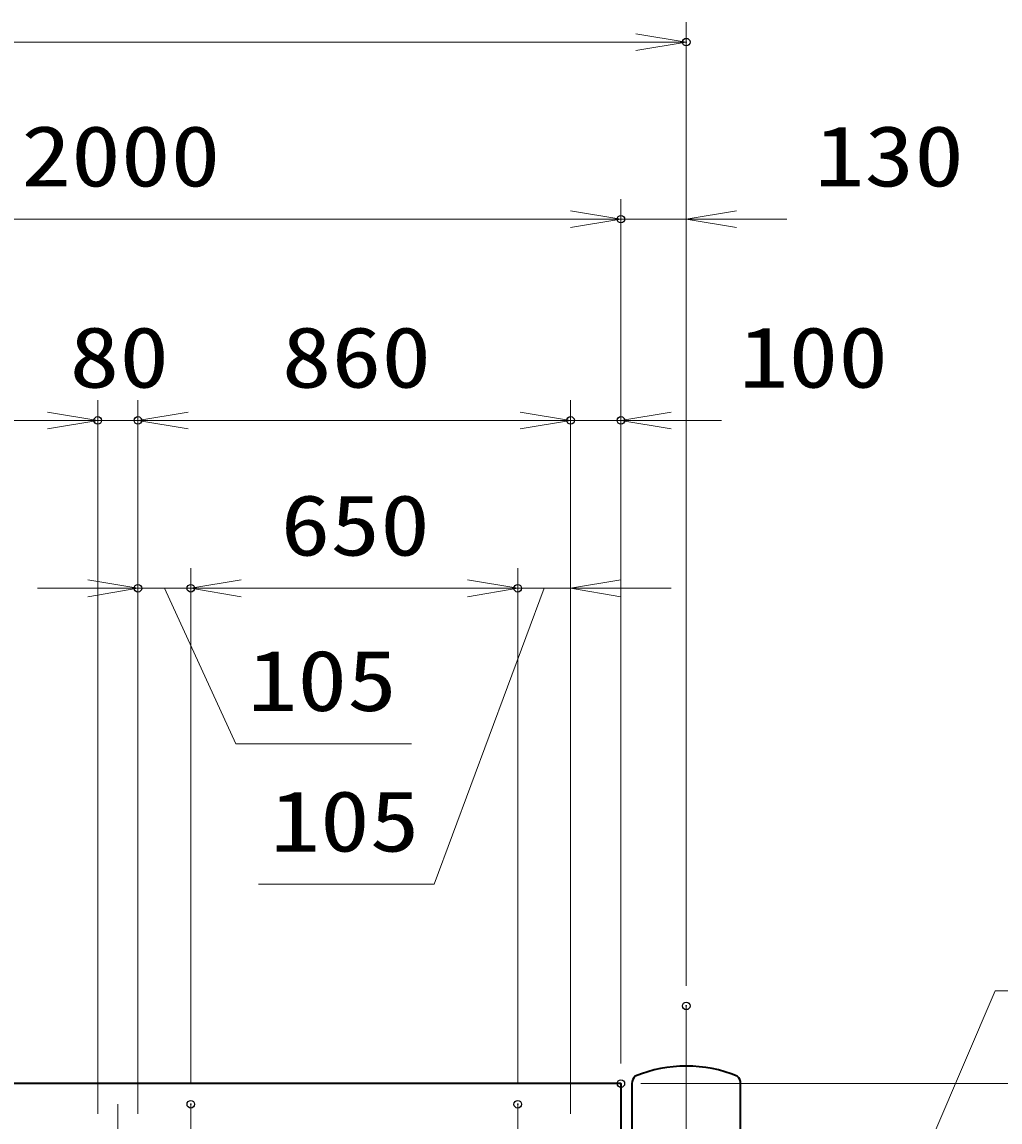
# Model space of a CAD drawing. Units: millimetres at full size. Extents: x -11880 to 11880, y -8400 to 8400.
# Drawn here: x 2555 to 4499, y 579 to 2766 of the extents above; entities that cross this region are included whole.
import ezdxf
from ezdxf.enums import TextEntityAlignment as Align

# ---------------------------------------------------------------- set-up
doc = ezdxf.new("R2010")
doc.units = ezdxf.units.MM
doc.header["$LTSCALE"] = 30
doc.header["$PDMODE"] = 32
doc.header["$PDSIZE"] = 15
doc.linetypes.add('USER1', pattern=[18, 12, -1.5, 3, -1.5])
for name, color, linetype, lineweight in [('0-1_外形線', 7, 'Continuous', 35), ('0-2_軸線', 200, 'USER1', 15), ('0-4_寸法線', 4, 'Continuous', 18), ('0-5_0', 7, 'Continuous', 18)]:
    doc.layers.add(name, color=color, linetype=linetype, lineweight=lineweight)
doc.layers.add('0-6_Defpoints', color=7, linetype='Continuous')
doc.styles.add('ＭＳ ゴシック', font='')
doc.styles.get('ＭＳ ゴシック').set_extended_font_data('MS Gothic')

# ---------------------------------------------------------------- blocks, each defined once
blk = doc.blocks.new('_Open')
at = {"layer": '0-5_0', "color": 4}
blk.add_line((-30, 5), (0, 0), dxfattribs=at)
blk.add_lwpolyline([(-30, -5), (0, 0), (-30, 0)], dxfattribs=at)
blk = doc.blocks.new('S245')
at = {"layer": '0-4_寸法線'}
for points in [[(11234187, 87841885.7), (11207436.6, 87841885.7), (11190972.2, 87803416.6), (11189791.8, 87800658.6)], [(11190512.5, 87803613.4), (11189791.8, 87800658.6), (11191431.9, 87803219.9)]]:
    blk.add_lwpolyline(points, dxfattribs=at)
at = {"layer": '0-4_寸法線', "color": 254, "style": 'ＭＳ ゴシック'}
for s, width, p in [('ベースリング', 0.75, (11211636.6, 87849586.3)), ('SS400 19t', 1.15, (11211204.6, 87843286.3))]:
    blk.add_text(s, height=3637, dxfattribs=dict(at, width=width)).set_placement(p, align=Align.BOTTOM_LEFT)

msp = doc.modelspace()

# ---------------------------------------------------------------- linework, layer by layer
at = {"layer": '0-1_外形線'}
for p, q in [((3745.54, 655.42), (3745.54, 555.42)), ((3767.39, 655.42), (3767.39, -519.58)), ((3983.69, -519.58), (3983.69, 655.42))]:
    msp.add_line(p, q, dxfattribs=at)
msp.add_lwpolyline([(3745.54, 655.42), (1745.54, 655.42), (1745.54, 87.92)], dxfattribs=at)
for centre, radius, start, end in [((3875.54, 423.48), 266.94, 67.67999, 112.32001), ((3787.39, 655.42), 20, 131.40962, 180), ((3963.69, 655.42), 20, 0, 48.59038)]:
    msp.add_arc(centre, radius, start, end, dxfattribs=at)
at = {"layer": '0-2_軸線'}
for p, q in [((3875.54, 810), (3875.54, -1424.05)), ((2745.54, 614.42), (2745.54, -383.58)), ((2890.54, -383.58), (2890.54, 614.42)), ((3540.54, 614.42), (3540.54, -383.58))]:
    msp.add_line(p, q, dxfattribs=at)
at = {"layer": '0-4_寸法線'}
for p, q in [((3875.54, 850), (3875.54, 2766)), ((-399.46, 2726), (3875.54, 2726)), ((3745.54, 695.42), (3745.54, 2413.99)), ((3745.54, 695.42), (3745.54, 2413.99)), ((3875.54, 850), (3875.54, 2413.99)), ((1745.54, 2373.99), (3745.54, 2373.99)), ((3645.54, 2373.99), (3545.54, 2373.99)), ((3875.54, 2373.99), (3745.54, 2373.99)), ((3975.54, 2373.99), (4075.54, 2373.99)), ((2705.54, 595.42), (2705.54, 2013.99)), ((2705.54, 595.42), (2705.54, 2013.99)), ((2785.54, 595.42), (2785.54, 2013.99)), ((2785.54, 595.42), (2785.54, 2013.99)), ((3645.54, 595.42), (3645.54, 2013.99)), ((3645.54, 595.42), (3645.54, 2013.99)), ((3745.54, 695.42), (3745.54, 2013.99)), ((1845.54, 1973.99), (2705.54, 1973.99)), ((2605.54, 1973.99), (2505.54, 1973.99)), ((2705.54, 1973.99), (2785.54, 1973.99)), ((2785.54, 1973.99), (3645.54, 1973.99)), ((2885.54, 1973.99), (2985.54, 1973.99)), ((3545.54, 1973.99), (3445.54, 1973.99)), ((3645.54, 1973.99), (3745.54, 1973.99)), ((3845.54, 1973.99), (3945.54, 1973.99)), ((2785.54, 595.42), (2785.54, 1680.17)), ((2890.54, 654.42), (2890.54, 1680.17)), ((2890.54, 654.42), (2890.54, 1680.17)), ((3540.54, 654.42), (3540.54, 1680.17)), ((3540.54, 654.42), (3540.54, 1680.17)), ((3645.54, 595.42), (3645.54, 1680.17)), ((2685.54, 1640.17), (2585.54, 1640.17)), ((2890.54, 1640.17), (2785.54, 1640.17)), ((3540.54, 1640.17), (2890.54, 1640.17)), ((2990.54, 1640.17), (3090.54, 1640.17)), ((3440.54, 1640.17), (3340.54, 1640.17)), ((3645.54, 1640.17), (3540.54, 1640.17)), ((3745.54, 1640.17), (3845.54, 1640.17)), ((3785.54, 655.42), (5712.76, 655.42)), ((3785.54, 655.42), (6112.76, 655.42)), ((3785.54, 655.42), (6512.76, 655.42))]:
    msp.add_line(p, q, dxfattribs=at)
for points in [[(2838.04, 1640.17), (2980.33, 1331.17), (3329.13, 1331.17)], [(3593.04, 1640.17), (3374.05, 1051.79), (3025.25, 1051.79)]]:
    msp.add_lwpolyline(points, dxfattribs=at)
at = {"layer": '0-6_Defpoints'}
for p in [(3875.54, 2726), (3745.54, 2373.99), (2705.54, 1973.99), (2785.54, 1973.99), (3645.54, 1973.99), (3745.54, 1973.99), (2785.54, 1640.17), (2890.54, 1640.17), (3540.54, 1640.17), (3875.54, 810), (3745.54, 655.42), (3745.54, 655.42), (2890.54, 614.42), (3540.54, 614.42)]:
    msp.add_point(p, dxfattribs=at)

# ---------------------------------------------------------------- block references
at = {"layer": '0-4_寸法線'}
for name, p, xscale, yscale in [('_Open', (3875.54, 2726), 3.333333, 3.333333), ('_Open', (3745.54, 2373.99), 3.333333, 3.333333), ('_Open', (3745.54, 2373.99), 3.333333, 3.333333), ('_Open', (2705.54, 1973.99), 3.333333, 3.333333), ('_Open', (2705.54, 1973.99), 3.333333, 3.333333), ('_Open', (3645.54, 1973.99), 3.333333, 3.333333), ('_Open', (3645.54, 1973.99), 3.333333, 3.333333), ('_Open', (2785.54, 1640.17), 3.333333, 3.333333), ('_Open', (3540.54, 1640.17), 3.333333, 3.333333), ('_Open', (3540.54, 1640.17), 3.333333, 3.333333), ('S245', (-369091.3, -2927222.78), 0.03333333, 0.03333333)]:
    msp.add_blockref(name, p, dxfattribs=dict(at, xscale=xscale, yscale=yscale))
at = {"layer": '0-4_寸法線', "xscale": 3.333333, "yscale": 3.333333, "rotation": 180}
for p in [(3875.54, 2373.99), (2785.54, 1973.99), (2785.54, 1973.99), (3745.54, 1973.99), (2890.54, 1640.17), (2890.54, 1640.17), (3645.54, 1640.17)]:
    msp.add_blockref('_Open', p, dxfattribs=at)

# ---------------------------------------------------------------- texts
at = {"layer": '0-4_寸法線', "color": 254, "style": 'ＭＳ ゴシック', "width": 1.2}
for s, p in [('2000', (2553.54, 2402.67)), ('130', (4130.87, 2402.67)), ('80', (2649.54, 2002.67)), ('860', (3071.54, 2002.67)), ('100', (3979.94, 2002.67)), ('650', (3069.14, 1668.86)), ('105', (3003.53, 1359.85)), ('105', (3048.45, 1080.47))]:
    msp.add_text(s, height=121.2, dxfattribs=at).set_placement(p, align=Align.BOTTOM_LEFT)

doc.saveas('drawing.dxf')
